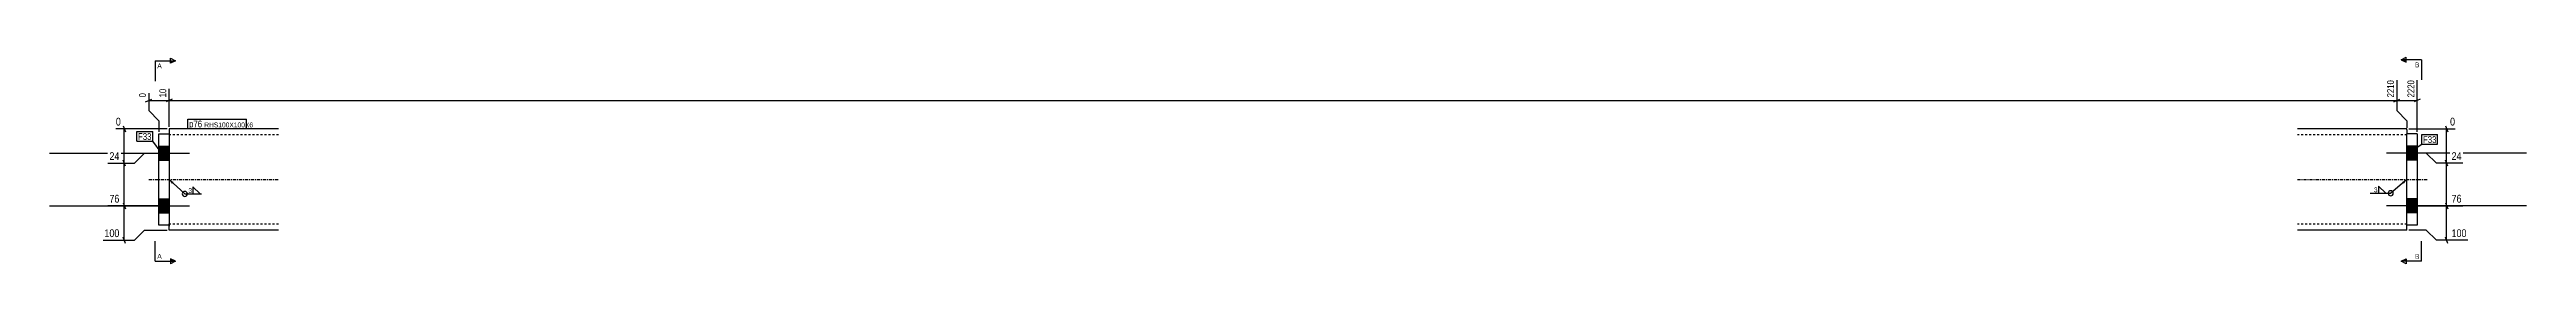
# Model space of a CAD drawing. Header units: millimetres. Extents: x 5 to 28647, y 2 to 799.
# Drawn here: x 5 to 2440, y 5 to 209 of the extents above; entities that cross this region are included whole.
import ezdxf

# ---------------------------------------------------------------- set-up
doc = ezdxf.new("R2010")
doc.units = ezdxf.units.MM
doc.linetypes.add('DXK_LINE_DOT2', pattern=[3.9198, 1.9599, -1.9599])
doc.linetypes.add('DXK_LINE_DOT3', pattern=[5.9187, 2.979, -0.9799, 0.9799, -0.9799])
for name, color, linetype in [('MÅLSÆTNING', 7, 'Continuous'), ('STÅL', 7, 'Continuous'), ('TEKST', 7, 'Continuous')]:
    doc.layers.add(name, color=color, linetype=linetype)
doc.styles.add('Arial', font='ARIAL.TTF', dxfattribs={"height": 0.2})
doc.styles.add('Arial Narrow', font='ARIALN.TTF', dxfattribs={"height": 0.2})

msp = doc.modelspace()

# ---------------------------------------------------------------- hatches: boundary and pattern name
at = {"layer": 'STÅL', "linetype": 'Continuous'}
for points in [[(122.3, 107), (122.3, 121), (112.3, 121), (112.3, 107)], [(2322.3, 121), (2322.3, 107), (2332.3, 107), (2332.3, 121)], [(122.3, 55), (122.3, 69), (112.3, 69), (112.3, 55)], [(2322.3, 69), (2322.3, 55), (2332.3, 55), (2332.3, 69)]]:
    msp.add_hatch(color=96, dxfattribs=at).paths.add_polyline_path(points)
at = {"layer": 'TEKST', "linetype": 'Continuous'}
for points in [[(125.1, 83.7), (122.3, 88), (126.8, 85.5)], [(2317.7, 85.7), (2322.3, 88), (2319.3, 83.8)]]:
    msp.add_hatch(color=3, dxfattribs=at).paths.add_polyline_path(points)

# ---------------------------------------------------------------- linework, layer by layer
at = {"layer": 'MÅLSÆTNING', "color": 7, "linetype": 'Continuous'}
for p, q in [((102.3, 173.1), (102.3, 155.9)), ((122.3, 140), (122.3, 177.4)), ((122.3, 140), (122.3, 177.4)), ((2312.3, 185.9), (2312.3, 155.9)), ((2332.3, 135), (2332.3, 185.9)), ((99.3, 164.7), (105.3, 167.1)), ((102.3, 165.9), (122.3, 165.9)), ((102.3, 155.9), (112.3, 145.9)), ((125.3, 167.1), (119.3, 164.7)), ((125.3, 167.1), (119.3, 164.7)), ((122.3, 165.9), (2312.3, 165.9)), ((2309.3, 164.7), (2315.3, 167.1)), ((2312.3, 155.9), (2322.3, 145.9)), ((2335.3, 167.1), (2329.3, 164.7)), ((120.3, 138), (70, 138)), ((77.1, 141), (79.5, 135)), ((112.3, 145.9), (112.3, 135)), ((2322.3, 145.9), (2322.3, 139)), ((2322.3, 145.9), (2322.3, 139)), ((2324.3, 138), (2369.6, 138)), ((2360.1, 141), (2362.5, 135)), ((2361.3, 104), (2361.3, 138)), ((62.2, 104), (88.3, 104)), ((79.5, 101), (77.1, 107)), ((78.3, 62), (78.3, 104)), ((88.3, 104), (98.3, 114)), ((88.3, 104), (98.3, 114)), ((98.3, 114), (120.3, 114)), ((98.3, 114), (120.3, 114)), ((2341.3, 114), (2324.3, 114)), ((2341.3, 114), (2324.3, 114)), ((2351.3, 104), (2341.3, 114)), ((2351.3, 104), (2341.3, 114)), ((2377.4, 104), (2351.3, 104)), ((2377.4, 104), (2351.3, 104)), ((2362.5, 101), (2360.1, 107)), ((2362.5, 101), (2360.1, 107)), ((2361.3, 62), (2361.3, 104)), ((120.3, 62), (62.2, 62)), ((120.3, 62), (62.2, 62)), ((77.1, 65), (79.5, 59)), ((77.1, 65), (79.5, 59)), ((78.3, 28), (78.3, 62)), ((2324.3, 62), (2377.4, 62)), ((2324.3, 62), (2377.4, 62)), ((2360.1, 65), (2362.5, 59)), ((2360.1, 65), (2362.5, 59)), ((2361.3, 28), (2361.3, 62)), ((57.4, 28), (88.3, 28)), ((79.5, 25), (77.1, 31)), ((88.3, 28), (98.3, 38)), ((98.3, 38), (120.3, 38)), ((2341.3, 38), (2324.3, 38)), ((2351.3, 28), (2341.3, 38)), ((2382.2, 28), (2351.3, 28)), ((2362.5, 25), (2360.1, 31))]:
    msp.add_line(p, q, dxfattribs=at)
at = {"layer": 'STÅL', "color": 2, "linetype": 'Continuous'}
for p, q in [((112.3, 133), (122.3, 133)), ((112.3, 43), (112.3, 133)), ((229.8, 138), (122.3, 138)), ((122.3, 138), (122.3, 133)), ((122.3, 133), (122.3, 43)), ((2322.3, 138), (2214.8, 138)), ((2322.3, 137), (2322.3, 138)), ((2322.3, 137), (2322.3, 133)), ((2322.3, 43), (2322.3, 133)), ((2332.3, 133), (2322.3, 133)), ((2332.3, 133), (2332.3, 43)), ((122.3, 43), (112.3, 43)), ((122.3, 38.9), (122.3, 43)), ((122.3, 38), (122.3, 38.9)), ((229.8, 38), (122.3, 38)), ((2322.3, 38), (2214.8, 38)), ((2332.3, 43), (2322.3, 43)), ((2322.3, 38), (2322.3, 43))]:
    msp.add_line(p, q, dxfattribs=at)
at = {"layer": 'STÅL', "color": 7, "linetype": 'DXK_LINE_DOT2'}
for p, q in [((122.3, 133), (122.3, 44.4)), ((229.8, 132), (122.3, 132)), ((2322.3, 132), (2214.8, 132)), ((2322.3, 44.4), (2322.3, 133)), ((122.3, 44), (122.3, 44.4)), ((229.8, 44), (122.3, 44)), ((122.3, 44), (122.3, 41.5)), ((2322.3, 44), (2214.8, 44)), ((2322.3, 44), (2322.3, 44.4)), ((2322.3, 43), (2322.3, 44))]:
    msp.add_line(p, q, dxfattribs=at)
at = {"layer": 'STÅL', "color": 96, "linetype": 'Continuous'}
for p, q in [((4.8, 114), (142.3, 114)), ((112.3, 121), (122.3, 121)), ((112.3, 107), (122.3, 107)), ((2439.8, 114), (2302.3, 114)), ((2332.3, 121), (2322.3, 121)), ((2332.3, 107), (2322.3, 107)), ((4.8, 62), (142.3, 62)), ((112.3, 69), (122.3, 69)), ((112.3, 55), (122.3, 55)), ((2439.8, 62), (2302.3, 62)), ((2332.3, 69), (2322.3, 69)), ((2332.3, 55), (2322.3, 55))]:
    msp.add_line(p, q, dxfattribs=at)
at = {"layer": 'STÅL', "color": 7, "linetype": 'DXK_LINE_DOT3'}
for p, q in [((102.3, 88), (229.8, 88)), ((2214.8, 88), (2342.3, 88))]:
    msp.add_line(p, q, dxfattribs=at)
at = {"layer": 'TEKST', "color": 3, "linetype": 'Continuous'}
msp.add_line((2322.3, 88), (2306.4, 74.4), dxfattribs=at)
msp.add_arc((2306.4, 74.4), 2.5, 270, 90, dxfattribs=at)

# ---------------------------------------------------------------- wipeouts: each hides what was drawn before it
at = {"color": 0, "linetype": 'Continuous'}
for points in [[(115.2, 197.6), (115.2, 202.6), (110.7, 202.6), (110.7, 197.6)], [(115.2, 9.8), (115.2, 14.8), (110.7, 14.8), (110.7, 9.8)], [(2334.6, 9.8), (2334.6, 14.8), (2330.2, 14.8), (2330.2, 9.8)]]:
    msp.add_wipeout(points, dxfattribs=at).dxf.layer = 'TEKST'

# ---------------------------------------------------------------- next in the draw order: hatches: boundary and pattern name
at = {"layer": 'TEKST', "linetype": 'Continuous'}
for points in [[(123.7, 202.6), (123.7, 205.1), (128.7, 205.1)], [(123.7, 7.3), (123.7, 9.8), (128.7, 7.3)], [(2321.6, 9.8), (2321.6, 7.3), (2316.6, 7.3)]]:
    msp.add_hatch(color=30, dxfattribs=at).paths.add_polyline_path(points)

# ---------------------------------------------------------------- next in the draw order: linework, layer by layer
at = {"layer": 'TEKST', "color": 7, "linetype": 'Continuous'}
for p, q in [((108.7, 205.1), (128.7, 205.1)), ((108.7, 7.3), (108.7, 27.3)), ((2336.6, 7.3), (2336.6, 27.3)), ((108.7, 7.3), (128.7, 7.3)), ((2336.6, 7.3), (2316.6, 7.3))]:
    msp.add_line(p, q, dxfattribs=at)
at = {"layer": 'TEKST', "color": 30, "linetype": 'Continuous'}
for p, q in [((123.7, 202.6), (123.7, 207.6)), ((123.7, 207.6), (128.7, 205.1)), ((128.7, 205.1), (123.7, 202.6)), ((128.7, 7.3), (123.7, 9.8)), ((123.7, 9.8), (123.7, 4.8)), ((128.7, 7.3), (123.7, 4.8)), ((2316.6, 7.3), (2321.6, 9.8)), ((2321.6, 4.8), (2316.6, 7.3)), ((2321.6, 9.8), (2321.6, 4.8))]:
    msp.add_line(p, q, dxfattribs=at)

# ---------------------------------------------------------------- next in the draw order: texts
at = {"layer": 'TEKST', "color": 3, "linetype": 'Continuous', "style": 'Arial'}
for s, p in [('A', (110.7, 197.6)), ('A', (110.7, 9.8)), ('B', (2330.2, 9.8))]:
    msp.add_text(s, height=4.78, dxfattribs=at).set_placement(p)

# ---------------------------------------------------------------- next in the draw order: wipeouts: each hides what was drawn before it
at = {"color": 0, "linetype": 'Continuous'}
for points in [[(120.9, 178.8), (111.1, 178.8), (111.1, 167.5), (120.9, 167.5)], [(2310.9, 187.3), (2301.1, 187.3), (2301.1, 167.5), (2310.9, 167.5)], [(2371.2, 139.6), (2371.2, 150.8), (2363.1, 150.8), (2363.1, 139.6)], [(75, 105.6), (75, 116.8), (62.1, 116.8), (62.1, 105.6)], [(2377.5, 105.6), (2377.5, 116.8), (2364.6, 116.8), (2364.6, 105.6)], [(75, 63.6), (75, 74.8), (62.1, 74.8), (62.1, 63.6)], [(2377.5, 63.6), (2377.5, 74.8), (2364.6, 74.8), (2364.6, 63.6)], [(75, 29.6), (75, 40.8), (57.2, 40.8), (57.2, 29.6)], [(2382.4, 29.6), (2382.4, 40.8), (2364.6, 40.8), (2364.6, 29.6)]]:
    msp.add_wipeout(points, dxfattribs=at).dxf.layer = 'MÅLSÆTNING'
at = {"color": 0}
for points in [[(154.8, 139.4), (154.8, 146.4), (142, 146.4), (142, 139.4)], [(105, 127), (105, 134), (91.8, 134), (91.8, 127)], [(144.7, 74.3), (144.7, 80.1), (140.9, 80.1), (140.9, 74.3)], [(2293.3, 75), (2293.3, 80.8), (2289.4, 80.8), (2289.4, 75)]]:
    msp.add_wipeout(points, dxfattribs=at).dxf.layer = 'TEKST'

# ---------------------------------------------------------------- next in the draw order: linework, layer by layer
at = {"layer": 'MÅLSÆTNING', "color": 7, "linetype": 'Continuous'}
for p, q in [((2312.3, 185.9), (2312.3, 155.9)), ((2309.3, 164.7), (2315.3, 167.1)), ((2312.3, 165.9), (2332.3, 165.9)), ((2312.3, 155.9), (2322.3, 145.9)), ((78.3, 104), (78.3, 138)), ((62.2, 104), (88.3, 104)), ((79.5, 101), (77.1, 107))]:
    msp.add_line(p, q, dxfattribs=at)
at = {"layer": 'TEKST', "color": 3, "linetype": 'Continuous'}
for p, q in [((122.3, 88), (137.8, 73.7)), ((137.8, 73.7), (154.3, 73.7)), ((152.9, 73.7), (145.8, 80.9)), ((145.8, 80.9), (145.8, 73.7)), ((145.8, 73.7), (152.9, 73.7)), ((2286.3, 74.4), (2306.4, 74.4)), ((2301.5, 74.4), (2294.3, 81.5)), ((2294.3, 81.5), (2294.3, 74.4)), ((2294.3, 74.4), (2301.5, 74.4))]:
    msp.add_line(p, q, dxfattribs=at)
for centre, start, end in [((137.8, 73.7), 90, 270), ((137.8, 73.7), 270, 90), ((2306.4, 74.4), 90, 270)]:
    msp.add_arc(centre, 2.5, start, end, dxfattribs=at)

# ---------------------------------------------------------------- next in the draw order: texts
at = {"layer": 'MÅLSÆTNING', "color": 3, "linetype": 'Continuous', "style": 'Arial Narrow'}
msp.add_text('2210', height=6.68, rotation=90.0002, dxfattribs=at).set_placement((2309.5, 168.9))
for s, p in [('0', (2364.7, 141.2)), ('24', (63.7, 107.2)), ('24', (2366.2, 107.2)), ('76', (63.7, 65.2)), ('76', (2366.2, 65.2)), ('100', (58.8, 31.2)), ('100', (2366.2, 31.2))]:
    msp.add_text(s, height=7.64, dxfattribs=at).set_placement(p)
at = {"layer": 'TEKST', "color": 3, "style": 'Arial Narrow'}
for p in [(141.3, 74.7), (2289.8, 75.4)]:
    msp.add_text('3', height=4.77, dxfattribs=at).set_placement(p)

# ---------------------------------------------------------------- next in the draw order: wipeouts: each hides what was drawn before it
at = {"color": 0, "linetype": 'Continuous'}
msp.add_wipeout([(100.9, 174.5), (91.1, 174.5), (91.1, 167.5), (100.9, 167.5)], dxfattribs=at).dxf.layer = 'MÅLSÆTNING'
at = {"color": 0}
for points in [[(154.8, 139.4), (154.8, 146.4), (142, 146.4), (142, 139.4)], [(105, 127), (105, 134), (91.8, 134), (91.8, 127)], [(2351.3, 124), (2351.3, 131), (2338.1, 131), (2338.1, 124)]]:
    msp.add_wipeout(points, dxfattribs=at).dxf.layer = 'TEKST'

# ---------------------------------------------------------------- next in the draw order: linework, layer by layer
at = {"layer": 'TEKST', "color": 7, "linetype": 'Continuous'}
for p, q in [((108.7, 205.1), (108.7, 185.1)), ((140.8, 138.2), (140.8, 147.6)), ((90.6, 135.2), (106.2, 135.2)), ((90.6, 125.8), (90.6, 135.2)), ((90.6, 125.8), (106.2, 125.8)), ((106.2, 125.8), (106.2, 135.2)), ((114.6, 114.7), (106.2, 125.8))]:
    msp.add_line(p, q, dxfattribs=at)

# ---------------------------------------------------------------- next in the draw order: texts
at = {"layer": 'MÅLSÆTNING', "color": 3, "linetype": 'Continuous', "style": 'Arial Narrow'}
for s, p in [('0', (99.5, 168.9)), ('10', (119.5, 168.9))]:
    msp.add_text(s, height=6.68, rotation=90.0002, dxfattribs=at).set_placement(p)
at = {"layer": 'TEKST', "color": 3, "style": 'Arial Narrow'}
msp.add_text('F33', height=6.68, dxfattribs=at).set_placement((91.8, 127))

# ---------------------------------------------------------------- next in the draw order: wipeouts: each hides what was drawn before it
at = {"color": 0, "linetype": 'Continuous'}
for points in [[(2330.9, 187.3), (2321.1, 187.3), (2321.1, 167.5), (2330.9, 167.5)], [(76.5, 139.6), (76.5, 150.8), (68.4, 150.8), (68.4, 139.6)]]:
    msp.add_wipeout(points, dxfattribs=at).dxf.layer = 'MÅLSÆTNING'
at = {"color": 0}
for points in [[(197.1, 139.4), (197.1, 144.4), (156.9, 144.4), (156.9, 139.4)], [(2351.3, 124), (2351.3, 131), (2338.1, 131), (2338.1, 124)]]:
    msp.add_wipeout(points, dxfattribs=at).dxf.layer = 'TEKST'

# ---------------------------------------------------------------- next in the draw order: linework, layer by layer
at = {"layer": 'TEKST', "color": 7, "linetype": 'Continuous'}
for p, q in [((2324.6, 114.7), (2336.9, 122.8)), ((2336.9, 132.2), (2352.5, 132.2)), ((2336.9, 122.8), (2336.9, 132.2)), ((2336.9, 122.8), (2352.5, 122.8)), ((2352.5, 122.8), (2352.5, 132.2))]:
    msp.add_line(p, q, dxfattribs=at)

# ---------------------------------------------------------------- next in the draw order: texts
at = {"layer": 'MÅLSÆTNING', "color": 3, "linetype": 'Continuous', "style": 'Arial Narrow'}
msp.add_text('2220', height=6.68, rotation=90.0002, dxfattribs=at).set_placement((2329.5, 168.9))
msp.add_text('0', height=7.64, dxfattribs=at).set_placement((70, 141.2))
at = {"layer": 'TEKST', "color": 3, "style": 'Arial Narrow'}
msp.add_text('F33', height=6.68, dxfattribs=at).set_placement((2338.1, 124))

# ---------------------------------------------------------------- next in the draw order: wipeouts: each hides what was drawn before it
at = {"color": 0, "linetype": 'Continuous'}
msp.add_wipeout([(2334.6, 198.6), (2334.6, 203.6), (2330.2, 203.6), (2330.2, 198.6)], dxfattribs=at).dxf.layer = 'TEKST'
at = {"color": 0}
msp.add_wipeout([(197.1, 139.4), (197.1, 144.4), (156.9, 144.4), (156.9, 139.4)], dxfattribs=at).dxf.layer = 'TEKST'

# ---------------------------------------------------------------- next in the draw order: hatches: boundary and pattern name
at = {"layer": 'TEKST', "linetype": 'Continuous'}
msp.add_hatch(color=30, dxfattribs=at).paths.add_polyline_path([(2321.6, 206.1), (2321.6, 203.6), (2316.6, 206.1)])

# ---------------------------------------------------------------- next in the draw order: linework, layer by layer
at = {"layer": 'TEKST', "color": 30, "linetype": 'Continuous'}
for p, q in [((2316.6, 206.1), (2321.6, 208.6)), ((2316.6, 206.1), (2321.6, 203.6)), ((2321.6, 203.6), (2321.6, 208.6))]:
    msp.add_line(p, q, dxfattribs=at)
at = {"layer": 'TEKST', "color": 7, "linetype": 'Continuous'}
for p, q in [((2336.6, 206.1), (2316.6, 206.1)), ((2336.6, 206.1), (2336.6, 186.1)), ((140.8, 147.6), (198.3, 147.6)), ((198.3, 138.2), (198.3, 147.6)), ((140.8, 138.2), (198.3, 138.2))]:
    msp.add_line(p, q, dxfattribs=at)

# ---------------------------------------------------------------- next in the draw order: texts
at = {"layer": 'TEKST', "color": 3, "linetype": 'Continuous', "style": 'Arial'}
msp.add_text('B', height=4.78, dxfattribs=at).set_placement((2330.2, 198.6))
at = {"layer": 'TEKST', "color": 3, "style": 'Arial Narrow'}
for s, height, p in [('p76', 6.68, (142, 139.4)), ('RHS100X100X6', 4.772, (156.9, 139.4))]:
    msp.add_text(s, height=height, dxfattribs=at).set_placement(p)

doc.saveas('drawing.dxf')
